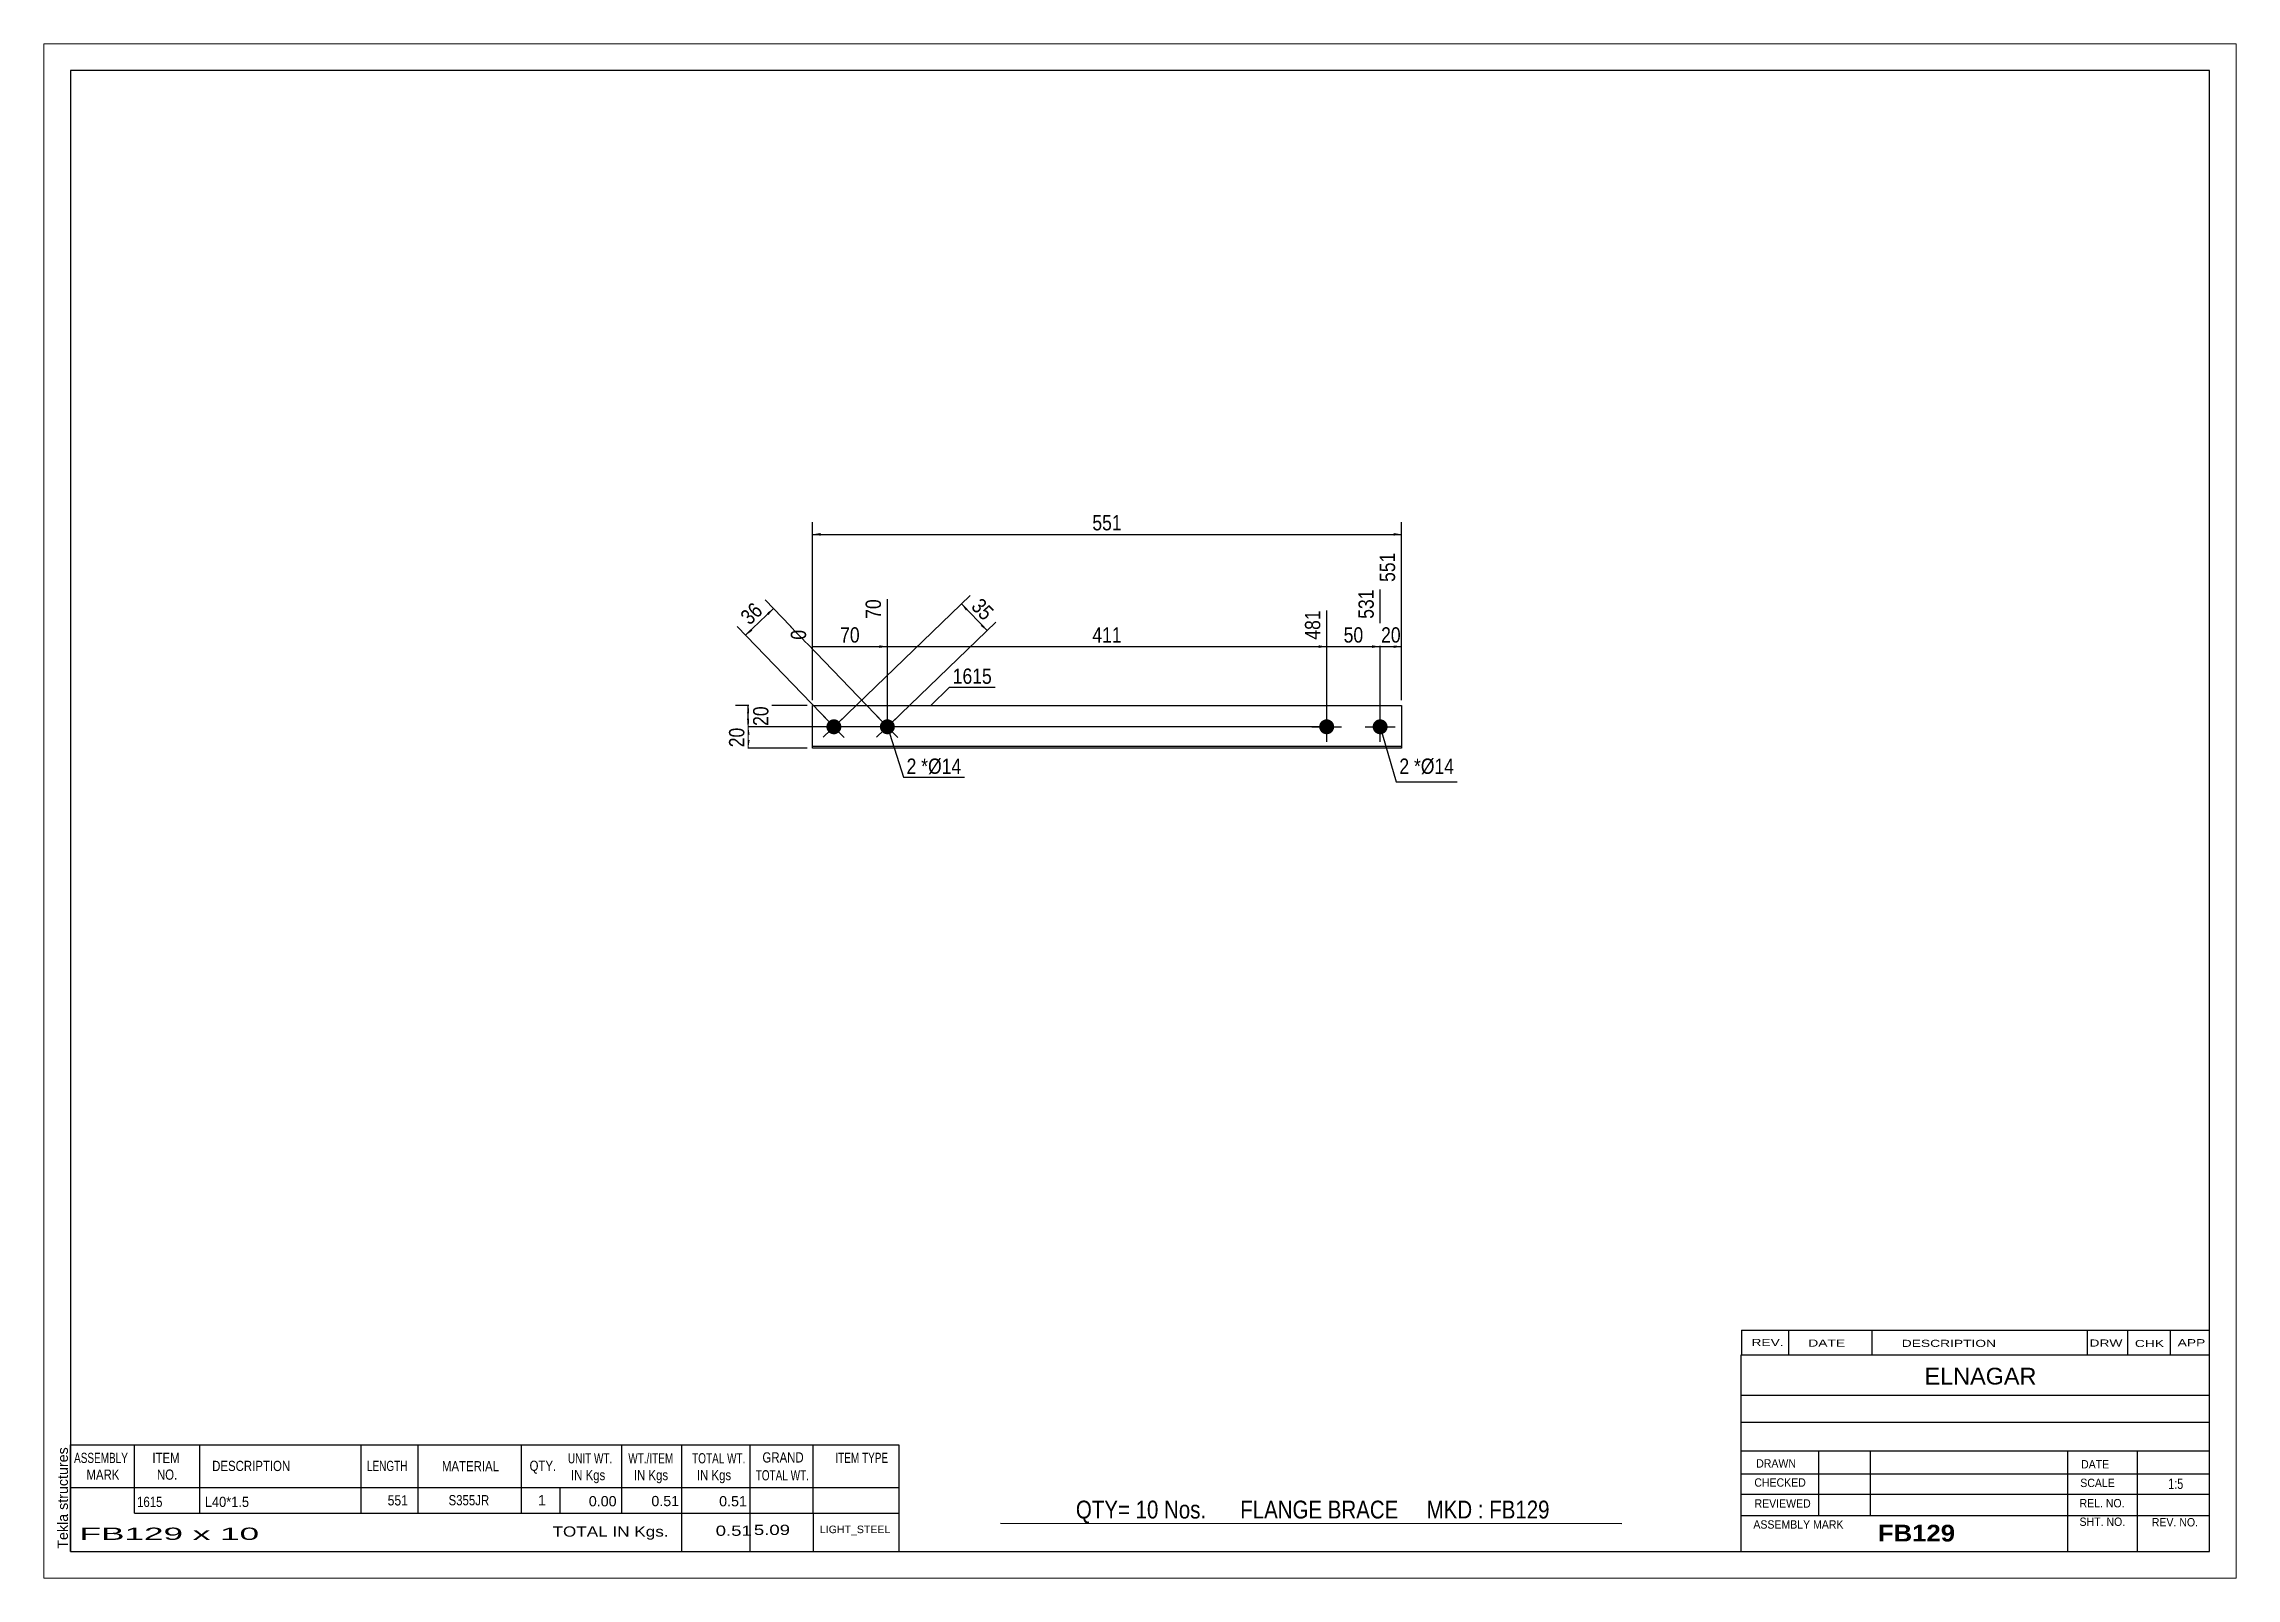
# Paper-space layout 'Layout1' of a CAD drawing. Header units: millimetres. Extents: x 0 to 410, y 0 to 287.
# The model-space entities are those that its viewports show. They can reach past a viewport. Long polylines and large blocks are cut down to what shows.
import ezdxf

# ---------------------------------------------------------------- set-up
doc = ezdxf.new("R2010")
doc.units = ezdxf.units.MM
doc.layers.add('Viewport layer', color=7, linetype='Continuous', plot=False)
doc.styles.add('Arial', font='ARIAL.TTF', dxfattribs={"height": 0.2})
doc.styles.add('Arial Bold', font='ARIALBD.TTF', dxfattribs={"height": 0.2})
doc.styles.add('Arial Narrow', font='ARIALN.TTF', dxfattribs={"height": 0.2})

# ---------------------------------------------------------------- blocks, each defined once
blk = doc.blocks.new('Unknown-627392034-1547')
at = {"color": 5, "linetype": 'Continuous'}
for p, q in [((405, 282), (5, 282)), ((5, 282), (5, 5)), ((405, 5), (405, 282)), ((5, 5), (405, 5))]:
    blk.add_line(p, q, dxfattribs=at)
at = {"color": 174, "linetype": 'Continuous', "style": 'Arial'}
blk.add_text('Tekla structures', height=1.9102, rotation=90, dxfattribs=at).set_placement((4.5, 5.5))
blk = doc.blocks.new('Part-627392034-1227 - 1212')
at = {"color": 2, "linetype": 'Continuous'}
for p, q in [((143.75, 155.25), (143.75, 163.25)), ((143.75, 163.25), (253.91, 163.25)), ((253.91, 163.25), (253.91, 155.25)), ((253.91, 155.55), (143.75, 155.55)), ((253.91, 155.25), (143.75, 155.25))]:
    blk.add_line(p, q, dxfattribs=at)
blk = doc.blocks.new('Bolt-627392034-1228 - 1212')
at = {"linetype": 'Continuous'}
for points in [[(239.91, 160.65, -1), (239.91, 157.85, -1)], [(249.91, 160.65, -1), (249.91, 157.85, -1)]]:
    blk.add_hatch(color=3, dxfattribs=at).paths.add_polyline_path(points)
at = {"color": 3, "linetype": 'Continuous'}
for p, q in [((239.91, 156.45), (239.91, 162.05)), ((249.91, 156.45), (249.91, 162.05)), ((237.11, 159.25), (242.71, 159.25)), ((247.11, 159.25), (252.71, 159.25))]:
    blk.add_line(p, q, dxfattribs=at)
blk = doc.blocks.new('Bolt-627392034-1229 - 1212')
at = {"linetype": 'Continuous'}
blk.add_hatch(color=3, dxfattribs=at).paths.add_polyline_path([(156.78, 160.26, -1), (158.72, 158.24, -1)])
at = {"color": 3, "linetype": 'Continuous'}
for p, q in [((155.73, 157.31), (159.77, 161.19)), ((159.69, 157.23), (155.81, 161.27))]:
    blk.add_line(p, q, dxfattribs=at)
blk = doc.blocks.new('Bolt-627392034-1230 - 1212')
at = {"linetype": 'Continuous'}
blk.add_hatch(color=3, dxfattribs=at).paths.add_polyline_path([(146.78, 160.26, -1), (148.72, 158.24, -1)])
at = {"color": 3, "linetype": 'Continuous'}
for p, q in [((145.73, 157.31), (149.77, 161.19)), ((149.69, 157.23), (145.81, 161.27))]:
    blk.add_line(p, q, dxfattribs=at)
blk = doc.blocks.new('StraightDimension-627392034-1239 - 1212')
at = {"linetype": 'Continuous'}
blk.add_hatch(color=7, dxfattribs=at).paths.add_polyline_path([(248.41, 174.5), (249.91, 174.25), (248.41, 174)])
at = {"color": 7, "linetype": 'Continuous'}
for p, q in [((249.91, 160.25), (249.91, 184.93)), ((239.91, 160.25), (239.91, 181.03)), ((239.91, 174.25), (249.91, 174.25))]:
    blk.add_line(p, q, dxfattribs=at)
at = {"color": 0}
blk.add_wipeout([(247.34, 174.4), (247.34, 178.6), (242.49, 178.6), (242.49, 174.4)], dxfattribs=at)
at = {"color": 0, "linetype": 'Continuous'}
blk.add_wipeout([(249.31, 185.53), (245.11, 185.53), (245.11, 178.85), (249.31, 178.85)], dxfattribs=at)
at = {"color": 3, "linetype": 'Continuous', "style": 'Arial Narrow'}
blk.add_text('531', height=2.863, rotation=90.0002, dxfattribs=at).set_placement((248.71, 179.45))
at = {"color": 3, "style": 'Arial Narrow'}
blk.add_text('50', height=2.863, dxfattribs=at).set_placement((243.09, 175))
blk = doc.blocks.new('StraightDimension-627392034-1238 - 1212')
at = {"linetype": 'Continuous'}
blk.add_hatch(color=7, dxfattribs=at).paths.add_polyline_path([(252.41, 174.5), (253.91, 174.25), (252.41, 174)])
at = {"color": 7, "linetype": 'Continuous'}
for p, q in [((253.91, 164.25), (253.91, 191.83)), ((249.91, 160.25), (249.91, 184.93)), ((249.91, 174.25), (253.91, 174.25))]:
    blk.add_line(p, q, dxfattribs=at)
at = {"color": 0, "linetype": 'Continuous'}
blk.add_wipeout([(253.31, 192.43), (249.11, 192.43), (249.11, 185.75), (253.31, 185.75)], dxfattribs=at)
at = {"color": 0}
blk.add_wipeout([(254.34, 174.4), (254.34, 178.6), (249.49, 178.6), (249.49, 174.4)], dxfattribs=at)
at = {"color": 3, "linetype": 'Continuous', "style": 'Arial Narrow'}
blk.add_text('551', height=2.863, rotation=90.0002, dxfattribs=at).set_placement((252.71, 186.35))
at = {"color": 3, "style": 'Arial Narrow'}
blk.add_text('20', height=2.863, dxfattribs=at).set_placement((250.09, 175))
blk = doc.blocks.new('StraightDimension-627392034-1240 - 1212')
at = {"linetype": 'Continuous'}
blk.add_hatch(color=7, dxfattribs=at).paths.add_polyline_path([(238.41, 174.5), (239.91, 174.25), (238.41, 174)])
at = {"color": 7, "linetype": 'Continuous'}
for p, q in [((157.75, 160.25), (157.75, 183.11)), ((239.91, 160.25), (239.91, 181.03)), ((157.75, 174.25), (239.91, 174.25))]:
    blk.add_line(p, q, dxfattribs=at)
at = {"color": 0, "linetype": 'Continuous'}
blk.add_wipeout([(239.31, 181.63), (235.11, 181.63), (235.11, 174.95), (239.31, 174.95)], dxfattribs=at)
at = {"color": 0}
blk.add_wipeout([(202.17, 174.4), (202.17, 178.6), (195.49, 178.6), (195.49, 174.4)], dxfattribs=at)
at = {"color": 3, "linetype": 'Continuous', "style": 'Arial Narrow'}
blk.add_text('481', height=2.863, rotation=90.0002, dxfattribs=at).set_placement((238.71, 175.55))
at = {"color": 3, "style": 'Arial Narrow'}
blk.add_text('411', height=2.863, dxfattribs=at).set_placement((196.09, 175))
blk = doc.blocks.new('StraightDimension-627392034-1241 - 1212')
at = {"linetype": 'Continuous'}
blk.add_hatch(color=7, dxfattribs=at).paths.add_polyline_path([(156.25, 174.5), (157.75, 174.25), (156.25, 174)])
at = {"color": 7, "linetype": 'Continuous'}
for p, q in [((157.75, 160.25), (157.75, 183.11)), ((143.75, 164.25), (143.75, 177.38)), ((143.75, 174.25), (157.75, 174.25))]:
    blk.add_line(p, q, dxfattribs=at)
at = {"color": 0, "linetype": 'Continuous'}
blk.add_wipeout([(143.15, 177.98), (138.95, 177.98), (138.95, 174.95), (143.15, 174.95)], dxfattribs=at)
at = {"color": 0}
blk.add_wipeout([(153.18, 174.4), (153.18, 178.6), (148.32, 178.6), (148.32, 174.4)], dxfattribs=at)
at = {"color": 3, "linetype": 'Continuous', "style": 'Arial Narrow'}
blk.add_text('0', height=2.86, rotation=90.0002, dxfattribs=at).set_placement((142.55, 175.55))
at = {"color": 0, "linetype": 'Continuous'}
blk.add_wipeout([(157.15, 183.71), (152.95, 183.71), (152.95, 178.85), (157.15, 178.85)], dxfattribs=at)
at = {"color": 3, "linetype": 'Continuous', "style": 'Arial Narrow'}
blk.add_text('70', height=2.863, rotation=90.0002, dxfattribs=at).set_placement((156.55, 179.45))
at = {"color": 3, "style": 'Arial Narrow'}
blk.add_text('70', height=2.863, dxfattribs=at).set_placement((148.92, 175))
blk = doc.blocks.new('StraightDimension-627392034-1255 - 1212')
at = {"linetype": 'Continuous'}
for points in [[(145.25, 195), (143.75, 195.25), (145.25, 195.5)], [(252.41, 195.5), (253.91, 195.25), (252.41, 195)]]:
    blk.add_hatch(color=7, dxfattribs=at).paths.add_polyline_path(points)
at = {"color": 7, "linetype": 'Continuous'}
for p, q in [((143.75, 164.25), (143.75, 197.5)), ((253.91, 164.25), (253.91, 197.5)), ((143.75, 195.25), (253.91, 195.25))]:
    blk.add_line(p, q, dxfattribs=at)
at = {"color": 0}
blk.add_wipeout([(202.17, 195.4), (202.17, 199.6), (195.49, 199.6), (195.49, 195.4)], dxfattribs=at)
at = {"color": 3, "style": 'Arial Narrow'}
blk.add_text('551', height=2.863, dxfattribs=at).set_placement((196.09, 196))
blk = doc.blocks.new('StraightDimension-627392034-1259 - 1212')
at = {"linetype": 'Continuous'}
for points in [[(135.18, 180.5), (136.43, 181.36), (135.53, 180.14)], [(132.5, 177.23), (131.25, 176.37), (132.16, 177.59)]]:
    blk.add_hatch(color=7, dxfattribs=at).paths.add_polyline_path(points)
at = {"color": 7, "linetype": 'Continuous'}
for p, q in [((131.25, 176.37), (136.43, 181.36)), ((157.06, 159.97), (134.87, 182.98)), ((147.06, 159.97), (129.69, 177.99))]:
    blk.add_line(p, q, dxfattribs=at)
at = {"color": 0}
blk.add_wipeout([(135.48, 180.66), (132.57, 183.68), (129.07, 180.31), (131.99, 177.29)], dxfattribs=at)
at = {"color": 3, "style": 'Arial Narrow'}
blk.add_text('36', height=2.863, rotation=43.9516, dxfattribs=at).set_placement((132, 178.14))
blk = doc.blocks.new('StraightDimension-627392034-1265 - 1212')
at = {"linetype": 'Continuous'}
for points in [[(172.46, 180.98), (171.6, 182.24), (172.82, 181.33)], [(175.55, 178.49), (176.41, 177.24), (175.19, 178.15)]]:
    blk.add_hatch(color=7, dxfattribs=at).paths.add_polyline_path(points)
at = {"color": 7, "linetype": 'Continuous'}
for p, q in [((148.47, 159.94), (173.22, 183.8)), ((171.6, 182.24), (176.41, 177.24)), ((158.47, 159.94), (178.03, 178.8))]:
    blk.add_line(p, q, dxfattribs=at)
at = {"color": 0}
blk.add_wipeout([(175.8, 178.09), (178.82, 181.01), (175.45, 184.5), (172.43, 181.59)], dxfattribs=at)
at = {"color": 3, "style": 'Arial Narrow'}
blk.add_text('35', height=2.863, rotation=-46.0486, dxfattribs=at).set_placement((173.27, 181.57))
blk = doc.blocks.new('StraightDimension-627392034-1271 - 1212')
at = {"linetype": 'Continuous'}
for points in [[(131.5, 161.75), (131.75, 163.25), (132, 161.75)], [(132, 160.75), (131.75, 159.25), (131.5, 160.75)]]:
    blk.add_hatch(color=7, dxfattribs=at).paths.add_polyline_path(points)
at = {"color": 7, "linetype": 'Continuous'}
for p, q in [((142.75, 163.25), (129.35, 163.25)), ((131.75, 159.25), (131.75, 163.25)), ((238.91, 159.25), (129.35, 159.25))]:
    blk.add_line(p, q, dxfattribs=at)
at = {"color": 0}
blk.add_wipeout([(136.1, 163.68), (131.9, 163.68), (131.9, 158.82), (136.1, 158.82)], dxfattribs=at)
at = {"color": 3, "style": 'Arial Narrow'}
blk.add_text('20', height=2.863, rotation=90.0002, dxfattribs=at).set_placement((135.5, 159.42))
blk = doc.blocks.new('StraightDimension-627392034-1272 - 1212')
at = {"linetype": 'Continuous'}
for points in [[(131.5, 157.75), (131.75, 159.25), (132, 157.75)], [(132, 156.75), (131.75, 155.25), (131.5, 156.75)]]:
    blk.add_hatch(color=7, dxfattribs=at).paths.add_polyline_path(points)
at = {"color": 7, "linetype": 'Continuous'}
for p, q in [((238.91, 159.25), (129.5, 159.25)), ((131.75, 155.25), (131.75, 159.25)), ((142.75, 155.25), (129.5, 155.25))]:
    blk.add_line(p, q, dxfattribs=at)
at = {"color": 0}
blk.add_wipeout([(131.6, 159.68), (127.4, 159.68), (127.4, 154.82), (131.6, 154.82)], dxfattribs=at)
at = {"color": 3, "style": 'Arial Narrow'}
blk.add_text('20', height=2.863, rotation=90.0002, dxfattribs=at).set_placement((131, 155.42))
blk = doc.blocks.new('CBS_BOM-627392034-1558')
at = {"color": 7, "linetype": 'Continuous'}
for p, q in [((4.97, 16.97), (4.97, 24.97)), ((4.97, 24.97), (159.89, 24.97)), ((16.97, 16.97), (16.97, 24.97)), ((29.16, 16.97), (29.16, 24.97)), ((59.32, 16.97), (59.32, 24.97)), ((70, 16.97), (70, 24.97)), ((89.32, 16.97), (89.32, 24.97)), ((108.12, 16.97), (108.12, 24.97)), ((119.33, 16.97), (119.33, 24.97)), ((132.12, 16.97), (132.12, 24.97)), ((143.87, 16.97), (143.87, 24.97)), ((159.89, 24.96), (159.89, 16.98)), ((4.97, 16.97), (159.89, 16.97)), ((4.97, 12.17), (4.97, 16.97)), ((16.97, 12.17), (16.97, 16.97)), ((29.16, 12.17), (29.16, 16.97)), ((59.32, 12.17), (59.32, 16.97)), ((70, 12.17), (70, 16.97)), ((89.32, 12.17), (89.32, 16.97)), ((96.58, 12.17), (96.58, 16.97)), ((108.12, 12.17), (108.12, 16.97)), ((119.33, 12.17), (119.33, 16.97)), ((132.12, 12.17), (132.12, 16.97)), ((143.89, 12.17), (143.89, 16.97)), ((159.89, 16.97), (159.89, 12.17)), ((4.97, 4.97), (4.97, 12.15)), ((16.97, 12.17), (159.89, 12.17)), ((119.33, 4.97), (119.33, 12.15)), ((132.12, 4.97), (132.12, 12.15)), ((143.93, 4.97), (143.93, 12.15)), ((159.89, 12.17), (159.89, 4.97)), ((4.97, 4.97), (159.89, 4.97))]:
    blk.add_line(p, q, dxfattribs=at)
at = {"color": 3, "linetype": 'Continuous', "style": 'Arial'}
for s, height, width, p in [('ASSEMBLY', 1.91, 0.7, (5.65, 21.54)), ('ITEM', 1.91, 0.8, (20.3, 21.54)), ('DESCRIPTION', 1.9102, 0.8, (31.48, 20.04)), ('LENGTH', 1.91, 0.7, (60.43, 20.04)), ('MATERIAL', 1.91, 0.8, (74.45, 19.99)), ('QTY.', 1.91, 0.8, (90.84, 20.07)), ('UNIT WT.', 1.91, 0.7, (98.01, 21.47)), ('WT./ITEM', 1.91, 0.7, (109.3, 21.47)), ('TOTAL WT.', 1.91, 0.7, (121.24, 21.47)), ('GRAND', 1.91, 0.8, (134.39, 21.63)), ('ITEM TYPE', 1.91, 0.7, (148.03, 21.55)), ('MARK', 1.91, 0.8, (7.97, 18.41)), ('NO.', 1.91, 0.8, (21.15, 18.41)), ('IN Kgs', 1.91, 0.8, (98.59, 18.33)), ('IN Kgs', 1.91, 0.8, (110.34, 18.33)), ('IN Kgs', 1.91, 0.8, (122.13, 18.33)), ('TOTAL WT.', 1.91, 0.7, (133.13, 18.29))]:
    blk.add_text(s, height=height, dxfattribs=dict(at, width=width)).set_placement(p)
at = {"color": 7, "linetype": 'Continuous', "style": 'Arial'}
for s, width, p in [('1615', 0.8, (17.43, 13.32)), ('L40*1.5', 0.9, (30.1, 13.32)), ('551', 0.85, (64.3, 13.6)), ('S355JR', 0.8, (75.69, 13.63))]:
    blk.add_text(s, height=1.91, dxfattribs=dict(at, width=width)).set_placement(p)
for s, p in [('1', (92.41, 13.63)), ('0.00', (101.92, 13.44)), ('0.51', (113.62, 13.47)), ('0.51', (126.29, 13.44))]:
    blk.add_text(s, height=1.91, dxfattribs=at).set_placement(p)
at = {"color": 6, "linetype": 'Continuous', "style": 'Arial'}
for s, height, width, p in [('FB129 x 10', 2.292, 2.05, (6.69, 7.16)), ('TOTAL IN Kgs.', 1.9102, 1.2, (95.13, 7.77)), ('0.51', 1.91, 1.3, (125.65, 7.92)), ('5.09', 1.91, 1.3, (132.79, 8.08))]:
    blk.add_text(s, height=height, dxfattribs=dict(at, width=width)).set_placement(p)
blk.add_text('LIGHT_STEEL', height=1.4135, dxfattribs=at).set_placement((145.14, 8.42))
blk = doc.blocks.new('CBS_CALLOFF-627392034-1559')
at = {"color": 7, "linetype": 'Continuous'}
blk.add_line((178.88, 10.27), (295.11, 10.25), dxfattribs=at)
at = {"color": 3, "linetype": 'Continuous', "style": 'Arial Narrow'}
blk.add_text('QTY= 10 Nos.      FLANGE BRACE     MKD : FB129', height=3.3405, dxfattribs=at).set_placement((193.01, 11.16))
blk = doc.blocks.new('CBS_NAME_BLOG-627392034-1560')
at = {"color": 7, "linetype": 'Continuous'}
for p, q in [((317.41, 41.75), (404.93, 41.75)), ((317.41, 5.04), (317.41, 41.75)), ((317.41, 34.21), (404.93, 34.21)), ((317.48, 29.16), (405, 29.16)), ((317.41, 23.79), (404.93, 23.79)), ((331.93, 11.68), (331.93, 23.78)), ((341.62, 11.71), (341.62, 23.78)), ((378.53, 5.04), (378.53, 23.77)), ((391.58, 5.04), (391.58, 23.78)), ((317.42, 19.49), (405, 19.51)), ((317.41, 15.74), (404.93, 15.74)), ((317.41, 11.7), (404.93, 11.7)), ((317.41, 5), (405, 5))]:
    blk.add_line(p, q, dxfattribs=at)
at = {"color": 3, "linetype": 'Continuous', "style": 'Arial'}
blk.add_text('ELNAGAR', height=3.133, dxfattribs=at).set_placement((351.73, 36.22))
at = {"color": 3, "linetype": 'Continuous'}
for s, height, style, width, p in [('DRAWN', 1.566, 'Arial', 0.9, (320.24, 20.68)), ('DATE', 1.566, 'Arial', 0.9, (381, 20.52)), ('CHECKED', 1.566, 'Arial', 0.9, (319.89, 17.11)), ('SCALE', 1.566, 'Arial', 0.9, (380.85, 17.04)), ('1:5', 1.957, 'Arial Narrow', 0.9, (397.3, 16.68)), ('REVIEWED', 1.566, 'Arial', 0.9, (319.93, 13.19)), ('REL. NO.', 1.566, 'Arial', 0.9, (380.71, 13.24)), ('ASSEMBLY MARK', 1.5663, 'Arial', 0.9, (319.71, 9.26)), ('FB129', 3.131, 'Arial Bold', 1.1, (342.99, 6.86)), ('SHT. NO.', 1.566, 'Arial', 0.9, (380.71, 9.77)), ('REV. NO.', 1.566, 'Arial', 0.9, (394.23, 9.68))]:
    blk.add_text(s, height=height, dxfattribs=dict(at, style=style, width=width)).set_placement(p)
blk = doc.blocks.new('CBS_REVISION-627392034-1561')
at = {"color": 7, "linetype": 'Continuous'}
for p, q in [((317.49, 46.38), (404.99, 46.38)), ((317.49, 46.38), (317.49, 41.75)), ((326.29, 46.38), (326.29, 41.75)), ((341.88, 46.38), (341.88, 41.81)), ((382.14, 46.38), (382.14, 41.75)), ((389.68, 46.38), (389.68, 41.75)), ((397.63, 46.38), (397.63, 41.75)), ((317.49, 41.75), (404.99, 41.75))]:
    blk.add_line(p, q, dxfattribs=at)
at = {"color": 7, "style": 'Arial Narrow', "width": 1.7}
for s, height, p in [('REV.', 1.326, (319.35, 43.43)), ('DATE', 1.326, (329.98, 43.31)), ('DESCRIPTION', 1.3257, (347.46, 43.26)), ('DRW', 1.326, (382.57, 43.32)), ('CHK', 1.326, (391.06, 43.23)), ('APP', 1.326, (399.06, 43.38))]:
    blk.add_text(s, height=height, dxfattribs=at).set_placement(p)
blk = doc.blocks.new('Mark-627392034-1280 - 1212')
at = {"color": 0}
blk.add_wipeout([(177.29, 167.29), (177.29, 170.29), (169.98, 170.29), (169.98, 167.29)], dxfattribs=at)
blk.add_wipeout([(177.29, 167.29), (177.29, 170.29), (169.98, 170.29), (169.98, 167.29)], dxfattribs=at)
at = {"color": 7, "linetype": 'Continuous'}
for p, q in [((165.84, 163.15), (169.38, 166.69)), ((169.38, 166.69), (177.89, 166.69))]:
    blk.add_line(p, q, dxfattribs=at)
at = {"color": 3, "style": 'Arial Narrow'}
blk.add_text('1615', height=2.863, dxfattribs=at).set_placement((169.98, 167.29))
blk = doc.blocks.new('MarkSet-627392034-1285 - 1212')
at = {"color": 0}
blk.add_wipeout([(163.18, 150.45), (163.18, 153.45), (161.35, 153.45), (161.35, 150.45)], dxfattribs=at)
blk.add_wipeout([(163.18, 150.45), (163.18, 153.45), (161.35, 153.45), (161.35, 150.45)], dxfattribs=at)
at = {"color": 7, "linetype": 'Continuous'}
blk.add_line((157.75, 159.25), (160.75, 149.85), dxfattribs=at)
at = {"color": 0}
blk.add_wipeout([(165.36, 150.45), (165.36, 153.45), (164.08, 153.45), (164.08, 150.45)], dxfattribs=at)
blk.add_wipeout([(165.36, 150.45), (165.36, 153.45), (164.08, 153.45), (164.08, 150.45)], dxfattribs=at)
at = {"color": 3, "style": 'Arial Narrow'}
blk.add_text('2', height=2.86, dxfattribs=at).set_placement((161.35, 150.45))
at = {"color": 0}
blk.add_wipeout([(171.57, 150.45), (171.57, 153.45), (165.36, 153.45), (165.36, 150.45)], dxfattribs=at)
blk.add_wipeout([(171.57, 150.45), (171.57, 153.45), (165.36, 153.45), (165.36, 150.45)], dxfattribs=at)
at = {"color": 7, "linetype": 'Continuous'}
blk.add_line((160.75, 149.85), (172.17, 149.85), dxfattribs=at)
at = {"color": 3, "style": 'Arial Narrow'}
for s, height, p in [('*', 2.86, (164.08, 150.45)), ('Ø14', 2.863, (165.36, 150.45))]:
    blk.add_text(s, height=height, dxfattribs=at).set_placement(p)
blk = doc.blocks.new('Mark-627392034-1288 - 1212')
at = {"color": 0}
blk.add_wipeout([(255.34, 150.45), (255.34, 153.45), (253.51, 153.45), (253.51, 150.45)], dxfattribs=at)
blk.add_wipeout([(255.34, 150.45), (255.34, 153.45), (253.51, 153.45), (253.51, 150.45)], dxfattribs=at)
at = {"color": 7, "linetype": 'Continuous'}
blk.add_line((249.91, 159.25), (252.91, 148.95), dxfattribs=at)
at = {"color": 0}
blk.add_wipeout([(257.52, 150.45), (257.52, 153.45), (256.24, 153.45), (256.24, 150.45)], dxfattribs=at)
blk.add_wipeout([(257.52, 150.45), (257.52, 153.45), (256.24, 153.45), (256.24, 150.45)], dxfattribs=at)
at = {"color": 3, "style": 'Arial Narrow'}
blk.add_text('2', height=2.86, dxfattribs=at).set_placement((253.51, 150.45))
at = {"color": 0}
blk.add_wipeout([(263.73, 150.45), (263.73, 153.45), (257.52, 153.45), (257.52, 150.45)], dxfattribs=at)
blk.add_wipeout([(263.73, 150.45), (263.73, 153.45), (257.52, 153.45), (257.52, 150.45)], dxfattribs=at)
at = {"color": 7, "linetype": 'Continuous'}
blk.add_line((252.91, 148.95), (264.33, 148.95), dxfattribs=at)
at = {"color": 3, "style": 'Arial Narrow'}
for s, height, p in [('*', 2.86, (256.24, 150.45)), ('Ø14', 2.863, (257.52, 150.45))]:
    blk.add_text(s, height=height, dxfattribs=at).set_placement(p)

msp = doc.modelspace()

# ---------------------------------------------------------------- block references
for name in ['Unknown-627392034-1547', 'Part-627392034-1227 - 1212', 'Bolt-627392034-1230 - 1212', 'Bolt-627392034-1229 - 1212', 'Bolt-627392034-1228 - 1212', 'CBS_REVISION-627392034-1561', 'CBS_NAME_BLOG-627392034-1560', 'CBS_BOM-627392034-1558', 'CBS_CALLOFF-627392034-1559']:
    msp.add_blockref(name, (0, 0))

# ---------------------------------------------------------------- next in the draw order: block references
msp.add_blockref('StraightDimension-627392034-1239 - 1212', (0, 0))

# ---------------------------------------------------------------- next in the draw order: block references
for name in ['StraightDimension-627392034-1238 - 1212', 'StraightDimension-627392034-1240 - 1212']:
    msp.add_blockref(name, (0, 0))

# ---------------------------------------------------------------- next in the draw order: block references
for name in ['StraightDimension-627392034-1241 - 1212', 'Mark-627392034-1288 - 1212']:
    msp.add_blockref(name, (0, 0))

# ---------------------------------------------------------------- next in the draw order: block references
msp.add_blockref('StraightDimension-627392034-1255 - 1212', (0, 0))

# ---------------------------------------------------------------- next in the draw order: block references
msp.add_blockref('StraightDimension-627392034-1259 - 1212', (0, 0))

# ---------------------------------------------------------------- next in the draw order: block references
msp.add_blockref('StraightDimension-627392034-1265 - 1212', (0, 0))

# ---------------------------------------------------------------- next in the draw order: block references
msp.add_blockref('StraightDimension-627392034-1271 - 1212', (0, 0))

# ---------------------------------------------------------------- next in the draw order: block references
for name in ['Mark-627392034-1280 - 1212', 'StraightDimension-627392034-1272 - 1212']:
    msp.add_blockref(name, (0, 0))

# ---------------------------------------------------------------- next in the draw order: block references
msp.add_blockref('MarkSet-627392034-1285 - 1212', (0, 0))

psp = doc.layouts.get("Layout1")

# ---------------------------------------------------------------- viewports
at = {"layer": 'Viewport layer', "view_target_point": (205, 143.5)}
psp.add_viewport(center=(205, 143.5), size=(410, 287), view_center_point=(0, 0), view_height=287, dxfattribs=at)

doc.saveas('drawing.dxf')
